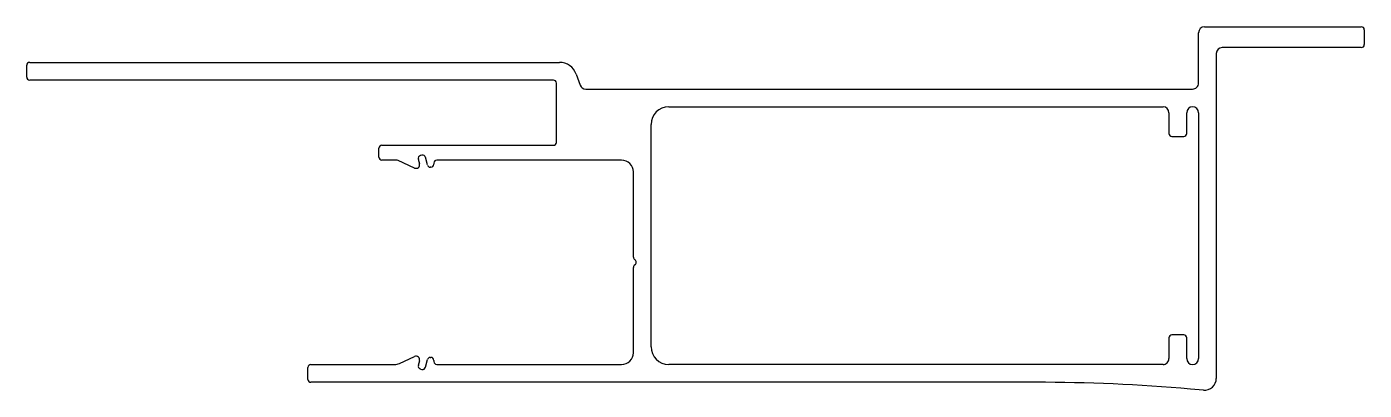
# Model space of a CAD drawing. Extents: x 13 to 239, y 6 to 67.
import ezdxf

# ---------------------------------------------------------------- set-up
doc = ezdxf.new("R2010")
doc.units = 0
doc.layers.get('0').update_dxf_attribs({"linetype": 'CONTINUOUS'})

msp = doc.modelspace()

# ---------------------------------------------------------------- linework, layer by layer
for p, q in [((211.37, 57.65), (211.37, 66.15)), ((212.37, 67.15), (238.87, 67.15)), ((239.37, 66.65), (239.37, 64.15)), ((238.87, 63.65), (215.37, 63.65)), ((13.87, 61.15), (103.38, 61.15)), ((214.37, 62.65), (214.37, 7.81)), ((13.37, 58.65), (13.37, 60.65)), ((106.2, 59.18), (106.88, 57.31)), ((102.37, 58.15), (13.87, 58.15)), ((102.87, 47.65), (102.87, 57.65)), ((107.82, 56.65), (210.37, 56.65)), ((121.87, 53.65), (205.37, 53.65)), ((206.37, 52.65), (206.37, 49.15)), ((209.37, 49.15), (209.37, 52.65)), ((211.37, 52.65), (211.37, 11.15)), ((118.87, 13.15), (118.87, 50.65)), ((206.87, 48.65), (208.87, 48.65)), ((72.87, 45.15), (72.87, 46.65)), ((73.37, 47.15), (102.37, 47.15)), ((80.13, 45.48), (79.89, 45.41)), ((75.73, 44.65), (73.37, 44.65)), ((78.91, 43.31), (76.15, 44.56)), ((79.53, 44.81), (79.74, 44.01)), ((81.07, 43.83), (80.74, 45.12)), ((81.65, 43.45), (81.55, 43.45)), ((82.15, 44.15), (82.15, 43.95)), ((113.87, 44.65), (82.65, 44.65)), ((115.87, 28.27), (115.87, 42.65)), ((115.87, 12.15), (115.87, 26.54)), ((206.37, 14.65), (206.37, 11.15)), ((208.87, 15.15), (206.87, 15.15)), ((209.37, 11.15), (209.37, 14.65)), ((76.34, 10.33), (78.91, 11.49)), ((81.55, 11.35), (81.65, 11.35)), ((60.87, 7.65), (60.87, 9.65)), ((61.37, 10.15), (75.52, 10.15)), ((79.74, 10.8), (79.53, 10)), ((79.74, 10.8), (79.74, 10.8)), ((79.89, 9.39), (80.13, 9.33)), ((80.74, 9.69), (81.07, 10.97)), ((82.15, 10.85), (82.15, 10.65)), ((82.65, 10.15), (113.87, 10.15)), ((205.37, 10.15), (121.87, 10.15)), ((183.87, 7.15), (61.37, 7.15)), ((212.2, 5.82), (210.01, 6.01))]:
    msp.add_line(p, q)
for centre, radius, start, end in [((212.37, 66.15), 1, 90, 180), ((238.87, 66.65), 0.5, 0, 90), ((215.37, 62.65), 1, 90, 180), ((238.87, 64.15), 0.5, 270, 0), ((13.87, 60.65), 0.5, 90, 180), ((103.38, 58.15), 3, 20.0001, 90), ((13.87, 58.65), 0.5, 180, 270), ((102.37, 57.65), 0.5, 0, 90), ((107.82, 57.65), 1, 200.0001, 270), ((210.37, 57.65), 1, 270, 0.0046), ((121.87, 50.65), 3, 90, 180), ((205.37, 52.65), 1, 0, 90), ((210.37, 52.65), 1, 0, 180), ((102.37, 47.65), 0.5, 270, 0), ((206.87, 49.15), 0.5, 180, 270), ((208.87, 49.15), 0.5, 270, 0), ((73.37, 46.65), 0.5, 90, 180), ((80.02, 44.93), 0.5, 104.2898, 194.2888), ((80.26, 44.99), 0.5, 14.2899, 104.2898), ((73.37, 45.15), 0.5, 180, 270), ((75.73, 43.65), 1, 65.6021, 90), ((79.15, 43.86), 0.6, 245.8526, 14.2897), ((81.55, 43.95), 0.5, 194.5704, 270), ((81.65, 43.95), 0.5, 270, 0), ((82.65, 44.15), 0.5, 90, 180), ((113.87, 42.65), 2, 0, 90), ((116.37, 28.27), 0.5, 180, 240.0001), ((115.87, 27.4), 0.5, 300.2702, 60.0002), ((116.37, 26.54), 0.5, 119.7303, 180), ((206.87, 14.65), 0.5, 90, 180), ((208.87, 14.65), 0.5, 0.0046, 90.0046), ((79.15, 10.95), 0.6, 345.7096, 114.383), ((81.55, 10.85), 0.5, 90, 165.8812), ((81.65, 10.85), 0.5, 360, 90), ((113.87, 12.15), 2, 270, 360), ((121.87, 13.15), 3, 180.0026, 270.0026), ((61.37, 9.65), 0.5, 90, 180), ((75.52, 12.15), 2, 270, 294.3831), ((80.02, 9.88), 0.5, 165.7105, 255.7119), ((80.26, 9.81), 0.5, 255.7119, 345.7102), ((82.65, 10.65), 0.5, 180, 270), ((205.37, 11.15), 1, 270.0046, 0.0046), ((210.37, 11.15), 1, 180, 0), ((61.37, 7.65), 0.5, 180, 270), ((183.87, -292.85), 300, 85.0002, 90), ((212.37, 7.81), 2, 265.1009, 0)]:
    msp.add_arc(centre, radius, start, end)

doc.saveas('drawing.dxf')
